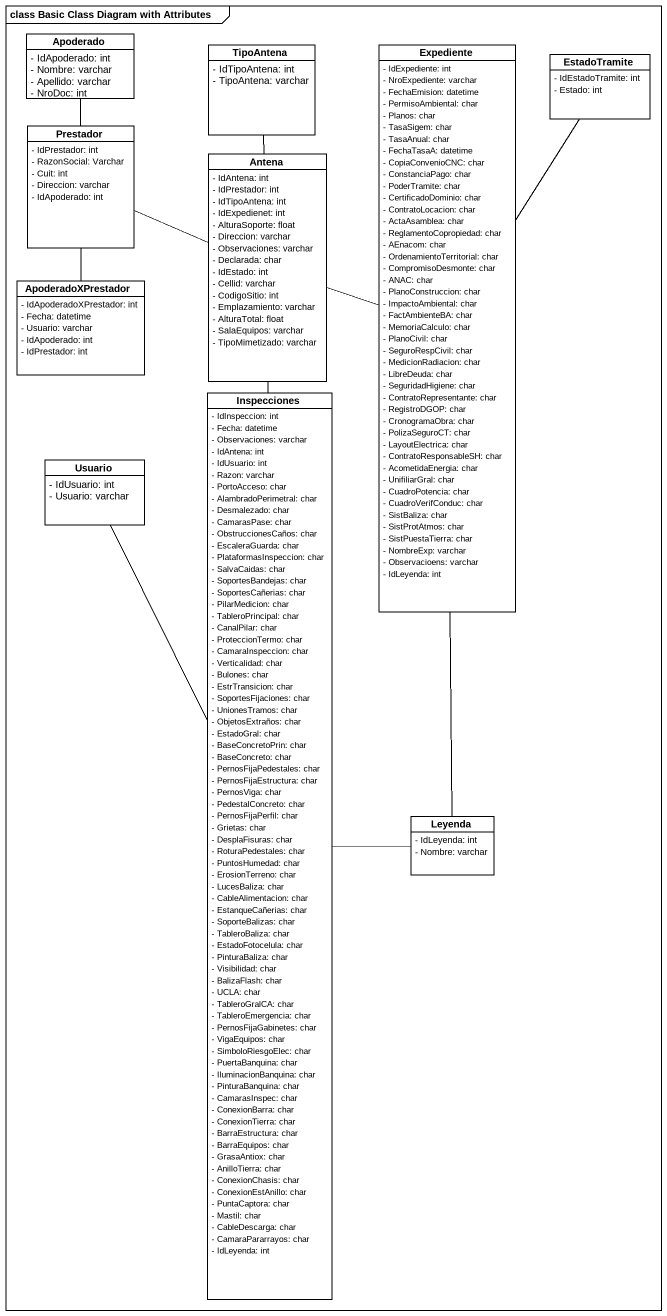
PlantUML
@startuml
mainframe class Basic Class Diagram with Attributes
hide circle
hide empty members
skinparam classAttributeIconSize 0
class Apoderado {
  - IdApoderado: int
  - Nombre: varchar
  - Apellido: varchar
  - NroDoc: int
}
class TipoAntena {
  - IdTipoAntena: int
  - TipoAntena: varchar
}
class Expediente {
  - IdExpediente: int
  - NroExpediente: varchar
  - FechaEmision: datetime
  - PermisoAmbiental: char
  - Planos: char
  - TasaSigem: char
  - TasaAnual: char
  - FechaTasaA: datetime
  - CopiaConvenioCNC: char
  - ConstanciaPago: char
  - PoderTramite: char
  - CertificadoDominio: char
  - ContratoLocacion: char
  - ActaAsamblea: char
  - ReglamentoCopropiedad: char
  - AEnacom: char
  - OrdenamientoTerritorial: char
  - CompromisoDesmonte: char
  - ANAC: char
  - PlanoConstruccion: char
  - ImpactoAmbiental: char
  - FactAmbienteBA: char
  - MemoriaCalculo: char
  - PlanoCivil: char
  - SeguroRespCivil: char
  - MedicionRadiacion: char
  - LibreDeuda: char
  - SeguridadHigiene: char
  - ContratoRepresentante: char
  - RegistroDGOP: char
  - CronogramaObra: char
  - PolizaSeguroCT: char
  - LayoutElectrica: char
  - ContratoResponsableSH: char
  - AcometidaEnergia: char
  - UnifiliarGral: char
  - CuadroPotencia: char
  - CuadroVerifConduc: char
  - SistBaliza: char
  - SistProtAtmos: char
  - SistPuestaTierra: char
  - NombreExp: varchar
  - Observacioens: varchar
  - IdLeyenda: int
}
class EstadoTramite {
  - IdEstadoTramite: int
  - Estado: int
}
class Prestador {
  - IdPrestador: int
  - RazonSocial: Varchar
  - Cuit: int
  - Direccion: varchar
  - IdApoderado: int
}
class Antena {
  - IdAntena: int
  - IdPrestador: int
  - IdTipoAntena: int
  - IdExpedienet: int
  - AlturaSoporte: float
  - Direccion: varchar
  - Observaciones: varchar
  - Declarada: char
  - IdEstado: int
  - Cellid: varchar
  - CodigoSitio: int
  - Emplazamiento: varchar
  - AlturaTotal: float
  - SalaEquipos: varchar
  - TipoMimetizado: varchar
}
class ApoderadoXPrestador {
  - IdApoderadoXPrestador: int
  - Fecha: datetime
  - Usuario: varchar
  - IdApoderado: int
  - IdPrestador: int
}
class Inspecciones {
  - IdInspeccion: int
  - Fecha: datetime
  - Observaciones: varchar
  - IdAntena: int
  - IdUsuario: int
  - Razon: varchar
  - PortoAcceso: char
  - AlambradoPerimetral: char
  - Desmalezado: char
  - CamarasPase: char
  - ObstruccionesCaños: char
  - EscaleraGuarda: char
  - PlataformasInspeccion: char
  - SalvaCaidas: char
  - SoportesBandejas: char
  - SoportesCañerias: char
  - PilarMedicion: char
  - TableroPrincipal: char
  - CanalPilar: char
  - ProteccionTermo: char
  - CamaraInspeccion: char
  - Verticalidad: char
  - Bulones: char
  - EstrTransicion: char
  - SoportesFijaciones: char
  - UnionesTramos: char
  - ObjetosExtraños: char
  - EstadoGral: char
  - BaseConcretoPrin: char
  - BaseConcreto: char
  - PernosFijaPedestales: char
  - PernosFijaEstructura: char
  - PernosViga: char
  - PedestalConcreto: char
  - PernosFijaPerfil: char
  - Grietas: char
  - DesplaFisuras: char
  - RoturaPedestales: char
  - PuntosHumedad: char
  - ErosionTerreno: char
  - LucesBaliza: char
  - CableAlimentacion: char
  - EstanqueCañerias: char
  - SoporteBalizas: char
  - TableroBaliza: char
  - EstadoFotocelula: char
  - PinturaBaliza: char
  - Visibilidad: char
  - BalizaFlash: char
  - UCLA: char
  - TableroGralCA: char
  - TableroEmergencia: char
  - PernosFijaGabinetes: char
  - VigaEquipos: char
  - SimboloRiesgoElec: char
  - PuertaBanquina: char
  - IluminacionBanquina: char
  - PinturaBanquina: char
  - CamarasInspec: char
  - ConexionBarra: char
  - ConexionTierra: char
  - BarraEstructura: char
  - BarraEquipos: char
  - GrasaAntiox: char
  - AnilloTierra: char
  - ConexionChasis: char
  - ConexionEstAnillo: char
  - PuntaCaptora: char
  - Mastil: char
  - CableDescarga: char
  - CamaraPararrayos: char
  - IdLeyenda: int
}
class Usuario {
  - IdUsuario: int
  - Usuario: varchar
}
class Leyenda {
  - IdLeyenda: int
  - Nombre: varchar
}
Apoderado -- Prestador
TipoAntena -- Antena
Expediente -left- Antena
EstadoTramite -- Expediente
Prestador -right- Antena
Prestador -- ApoderadoXPrestador
Antena -- Inspecciones
Inspecciones -up- Usuario
Inspecciones -right- Leyenda
Leyenda -up- Expediente
@enduml
